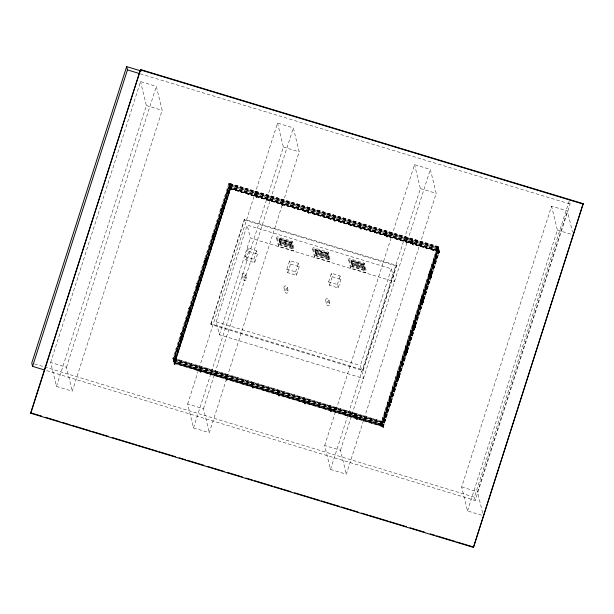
<?xml version="1.0" encoding="UTF-8"?>
<svg xmlns="http://www.w3.org/2000/svg" width="614" height="614" viewBox="0 0 614 614"><rect width="100%" height="100%" fill="white"/><g stroke="black" fill="none" stroke-linecap="round" stroke-linejoin="round"><path stroke-width="0.46" stroke-dasharray="3.07 2.3" d="M50.655 362.452L140.537 81.593L156.347 86.382L162.18 110.328L72.306 391.187L56.496 386.398L50.655 362.452L66.465 367.241L72.306 391.187M56.496 386.398L146.378 105.539L140.537 81.593M66.465 367.241L156.347 86.382M172.879 358.561L173.831 358.852L172.879 358.561L228.761 183.624L229.713 183.916L173.67 359.274M173.854 358.346L175.167 363.734L174.913 364.516L174.13 364.279L173.064 358.108L382.522 421.58L383.589 427.751L382.798 427.513L381.486 422.125L437.659 246.582L439.041 252.07L230.365 188.836M180.8 333.924L181.053 333.141L181.844 333.379L182.903 339.55L182.112 339.312L180.8 333.924L181.59 334.162L182.903 339.55M188.79 308.957L189.043 308.174L189.833 308.42L190.893 314.583L190.102 314.345L188.79 308.957L189.58 309.195L190.893 314.583M196.779 283.99L197.033 283.215L197.823 283.453L198.882 289.616L198.092 289.378L196.779 283.99L197.57 284.228L198.882 289.616M204.769 259.024L205.022 258.248L205.813 258.486L206.872 264.657L206.081 264.411L204.769 259.024L205.56 259.269L206.872 264.657M212.759 234.064L213.012 233.282L213.802 233.52L214.862 239.69L214.071 239.452L212.759 234.064L213.549 234.302L214.862 239.69M220.748 209.098L221.002 208.315L221.792 208.553L222.851 214.723L222.061 214.486L220.748 209.098L221.539 209.336L222.851 214.723M173.601 359.129L229.782 183.594L231.094 188.982L230.841 189.757L230.05 189.519L228.991 183.348L438.45 246.82L439.517 252.991L438.726 252.753L437.414 247.365M381.509 421.618L382.499 422.087L381.509 421.618L437.437 246.859L438.381 247.15L382.338 422.509L173.202 359.175L173.463 358.062L382.177 421.473M438.005 247.826L229.129 184.415L229.383 183.302L438.058 246.536L381.877 422.409L382.131 421.296M173.286 359.159L229.199 184.346L229.598 184.515M173.417 359.405L173.524 358.975L382.207 422.263L383.589 427.751M438.45 246.82L438.02 247.879L229.344 184.645L229.452 184.215L438.12 247.45L439.517 252.991M438.388 248.555L229.705 185.267L229.59 185.643L438.273 248.923L438.381 248.501M229.836 185.512L173.923 360.318L173.547 360.211L229.467 185.451M173.8 361.255L229.728 186.495L230.104 186.61L173.869 362.605L174.813 362.889L230.741 188.137L174.675 363.411M173.931 361.5L174.038 361.07L382.722 424.358L382.599 424.734L173.931 361.5L382.591 424.681L382.706 424.305M229.958 186.311L229.859 186.74L438.526 249.975L438.649 249.599L229.974 186.364M174.307 362.176L383.121 425.333L174.292 362.122L174.169 362.49L382.844 425.725L382.967 425.349M230.741 188.137L229.751 187.669L439.371 251.187L383.489 426.124L382.537 425.84L439.041 250.573L230.219 187.362L230.096 187.738L438.78 251.019L438.887 250.596M174.192 363.219L230.419 187.523L439.087 250.758L382.86 426.454L174.192 363.219L174.491 362.283M438.741 251.51L230.12 188.46L230.373 187.347M230.227 188.536L174.315 363.35L175.167 363.734M174.13 364.279L174.376 363.496L383.113 426.83L381.731 421.342M182.112 339.312L181.053 333.141M190.102 314.345L189.043 308.174M198.092 289.378L197.033 283.215M206.081 264.411L205.022 258.248M214.071 239.452L213.012 233.282M222.061 214.486L221.002 208.315M230.05 189.519L228.991 183.348M174.545 363.166L174.437 363.595L173.064 358.108M174.691 363.465L230.618 188.705M210.848 323.793L244.303 219.252L396.375 265.332L396.56 266.085L363.104 370.626L211.024 324.545L210.848 323.793L362.92 369.874L363.104 370.626M211.024 324.545L244.479 219.996L244.303 219.252M187.661 403.966L277.543 123.107L293.354 127.896L299.187 151.842L209.313 432.709L193.502 427.92L187.661 403.966L203.472 408.763L209.313 432.709M200.21 372.184L199.143 366.013L200.21 372.184L201.001 372.422L199.934 366.251L201.001 372.422M391.356 268.786L360.403 365.53L363.549 378.462L219.382 334.768L216.228 321.836L247.189 225.1L391.356 268.786L394.51 281.719L250.335 238.032L247.189 225.1M256.138 197.424L255.071 191.253L256.138 197.424L256.928 197.662L255.861 191.491L256.928 197.662M219.382 334.768L250.335 238.032M245.17 256.575L247.918 247.995L256.614 250.635L257.45 254.073L254.703 262.654L246.007 260.021L245.17 256.575L253.866 259.215L254.703 262.654M246.007 260.021L248.754 251.441L247.918 247.995M193.502 427.92L283.384 147.053L277.543 123.107M203.472 408.763L293.354 127.896M253.866 259.215L256.614 250.635M226.297 380.081L225.231 373.918L226.297 380.081L227.088 380.327L227.333 379.544L226.021 374.156L227.088 380.327M282.217 205.329L281.158 199.159L282.217 205.329L283.008 205.567L283.261 204.784L281.949 199.397L283.008 205.567M276.584 238.316L277.083 236.751L292.256 241.348L294.183 249.253L293.684 250.811L278.51 246.214L276.584 238.316L291.757 242.914L293.684 250.811M291.742 242.238L291.512 243.09L291.742 242.238L279.101 238.409L278.863 239.26L291.98 243.213L279.316 239.306L279.086 240.158L292.203 244.111L291.949 244.886L279.301 241.056L279.539 240.204L279.301 241.056M279.508 241.878L279.754 241.102L279.523 241.954L292.64 245.907L292.387 246.682L292.617 245.83L279.523 241.954M278.51 246.214L279.009 244.656L277.083 236.751M279.738 242.852L292.855 246.805L279.738 242.852L279.992 242.069M291.757 242.914L292.256 241.348M291.965 243.136L291.711 243.919M292.84 246.728L292.586 247.511M280.429 243.865L280.184 244.648L292.824 248.478L293.055 247.626L279.961 243.75L280.214 242.967M286.907 269.224L289.654 260.643L298.343 263.276L299.187 266.722L296.439 275.302L287.743 272.67L286.907 269.224L295.603 271.856L296.439 275.302M287.743 272.67L290.491 264.089L289.654 260.643M252.377 387.987L251.318 381.824L252.377 387.987L253.168 388.232L253.421 387.449L252.108 382.061L253.168 388.232M308.305 213.235L307.238 207.064L308.305 213.235L309.095 213.472L308.028 207.302L309.095 213.472M295.603 271.856L298.343 263.276M312.626 249.238L313.125 247.672L328.306 252.277L330.232 260.175L329.733 261.733L314.552 257.136L312.626 249.238L327.807 253.835L329.733 261.733M315.159 249.407L314.913 250.182L315.143 249.33L327.807 253.237L315.143 249.33M328.006 254.058L327.776 254.917L328.006 254.058L315.358 250.228L315.112 251.003L328.244 255.033L327.991 255.815L315.35 251.978L315.596 251.203M315.565 252.876L328.682 256.829L315.565 252.876L315.819 252.101M314.552 257.136L315.051 255.577L313.125 247.672M315.765 253.697L316.018 252.922L315.788 253.774L328.904 257.726L328.651 258.509L328.881 257.65L315.788 253.774M315.987 254.595L316.233 253.82L316.003 254.672L329.119 258.624L328.874 259.407L316.225 255.57L316.471 254.795M278.464 395.892L277.398 389.721L278.464 395.892L279.255 396.13L279.5 395.355L278.188 389.967L279.255 396.13M334.384 221.132L333.325 214.969L334.384 221.132L335.175 221.378L335.428 220.595L334.116 215.207L335.175 221.378M327.792 253.16L327.538 253.943M327.807 253.835L328.306 252.277M328.667 256.752L328.413 257.535M328.636 281.872L331.383 273.291L340.079 275.924L340.916 279.37L338.176 287.951L329.48 285.31L328.636 281.872L337.332 284.505L338.176 287.951M329.48 285.31L332.228 276.73L331.383 273.291M337.332 284.505L340.079 275.924M348.668 260.159L349.174 258.594L364.348 263.199L366.274 271.096L365.775 272.662L350.594 268.057L348.668 260.159L363.849 264.757L365.775 272.662M304.544 403.797L303.485 397.626L304.544 403.797L305.335 404.035L305.588 403.26L304.275 397.872L305.335 404.035M360.472 229.037L359.405 222.874L360.472 229.037L361.262 229.275L361.516 228.5L360.195 223.112L361.262 229.275M351.2 260.328L363.833 264.081L351.185 260.252L350.932 261.027L364.071 265.056L351.4 261.15L351.17 262.001L351.4 261.15M351.607 263.797L364.724 267.75L351.607 263.797L351.86 263.022M350.594 268.057L351.101 266.499L349.174 258.594M351.83 264.695L364.946 268.648L351.83 264.695L352.075 263.92M352.298 264.818L352.045 265.593L365.161 269.546L364.916 270.329L352.252 266.422L352.497 265.639L352.252 266.422M363.833 264.081L363.58 264.864M363.849 264.757L364.348 263.199M364.048 264.979L363.803 265.762M364.509 266.852L364.255 267.635L364.509 266.852L351.369 262.83L351.622 262.048L351.369 262.83L364.041 266.737L364.271 265.877L351.154 261.925M364.708 267.673L364.455 268.456M364.693 269.431L364.923 268.571M330.631 411.702L329.564 405.532L330.631 411.702L331.422 411.94L331.667 411.157L330.355 405.77L331.422 411.94M386.559 236.943L385.492 230.772L386.559 236.943L387.35 237.181L387.595 236.405L386.283 231.017L387.35 237.181M324.668 445.488L414.55 164.621L430.36 169.418L436.193 193.364L346.319 474.223L330.509 469.434L324.668 445.488L340.478 450.277L346.319 474.223M330.509 469.434L420.39 188.575L414.55 164.621M362.92 369.874L396.375 265.332M340.478 450.277L430.36 169.418M356.711 419.608L355.652 413.437L356.711 419.608L357.501 419.846L357.755 419.063L356.442 413.675L357.501 419.846M412.639 244.848L411.58 238.677L412.639 244.848L413.429 245.086L412.37 238.915L413.429 245.086M438.058 246.536L437.805 247.649M382.522 421.58L382.092 422.639L173.409 359.351M391.578 402.784L390.512 396.613L389.721 396.375L390.788 402.546L391.578 402.784L390.512 396.613M399.568 377.817L398.501 371.647L397.711 371.409L398.778 377.579L399.568 377.817L398.501 371.647M407.558 352.85L406.491 346.687L405.7 346.442L406.767 352.613L407.558 352.85L406.491 346.687M415.548 327.884L414.481 321.721L413.69 321.483L414.757 327.646L415.548 327.884L414.481 321.721M423.537 302.925L422.47 296.754L421.68 296.516L422.747 302.679L423.537 302.925L422.47 296.754M431.527 277.958L430.46 271.787L429.67 271.549L430.736 277.72L431.527 277.958L430.46 271.787M438.381 247.15L382.207 423.384L382.583 423.499L438.511 248.747L438.127 248.632L382.215 423.437L382.599 423.553L438.519 248.8L438.143 248.685M382.453 423.253L382.345 423.683L173.662 360.395L173.785 360.027L382.468 423.307M382.476 424.489L438.381 249.675L438.78 249.844L438.396 249.729M438.764 249.791L382.537 425.84M439.041 250.573L382.86 426.454M383.842 426.968L382.982 426.584L438.895 251.771L439.286 251.94L383.359 426.699M382.798 427.513L383.22 426.4M438.726 252.753L439.148 251.64L230.073 188.283M481.568 515.207L467.515 510.948L461.674 487.002L551.556 206.143L567.367 210.932L572.532 232.115M467.515 510.948L557.397 230.089L551.556 206.143M475.205 500.494L474.407 497.202L569.278 200.732L570.084 204.025L475.205 500.494L46.319 370.526M482.65 512.974L477.485 491.791L567.367 210.932M140.276 73.787L570.084 204.025M146.378 105.539L162.18 110.328M283.384 147.053L299.187 151.842M420.39 188.575L436.193 193.364M557.397 230.089L573.207 234.878M229.751 184.093L228.761 183.624M438.427 247.327L437.437 246.859M228.738 184.131L438.204 247.603M437.874 247.58L438.266 247.749M230.089 186.556L229.713 186.441L173.785 361.201L174.176 361.37M230.357 187.661L229.966 187.493L174.054 362.306L174.437 362.421M230.488 188.46L439.156 251.694M230.304 188.736L439.762 252.208M430.214 272.57L429.424 272.332L430.736 277.72M244.479 219.996L396.56 266.085M222.314 213.703L223.105 213.941M430.982 276.937L431.772 277.175M291.765 242.315L279.101 238.409M314.89 250.105L328.022 254.135M279.286 240.98L292.402 244.932L292.149 245.715M315.35 251.978L328.444 255.854L328.198 256.637M279.009 244.656L294.183 249.253M315.051 255.577L330.232 260.175M351.101 266.499L366.274 271.096M422.225 297.537L421.434 297.291L422.747 302.679M214.324 238.669L215.115 238.907M422.992 301.904L423.783 302.142M248.754 251.441L257.45 254.073M290.491 264.089L299.187 266.722M332.228 276.73L340.916 279.37M414.235 322.496L413.445 322.258L414.757 327.646M206.335 263.636L207.125 263.874M415.003 326.871L415.793 327.108M406.245 347.463L405.455 347.225L406.767 352.613M198.345 288.603L199.136 288.841M407.013 351.83L407.803 352.075M398.256 372.429L397.465 372.191L398.778 377.579M190.355 313.562L191.146 313.808M399.023 376.796L399.814 377.034M216.228 321.836L360.403 365.53M390.266 397.396L389.476 397.158L390.788 402.546M182.366 338.529L183.156 338.767M391.041 401.763L391.832 402.001M172.81 358.891L382.33 422.455M382.461 424.435L382.852 424.604M382.714 425.479L383.105 425.648M174.146 363.035L383.236 426.454M200.463 371.401L201.254 371.639M226.543 379.306L227.333 379.544M252.63 387.211L253.421 387.449M278.71 395.117L279.5 395.355M304.797 403.014L305.588 403.26M330.877 410.919L331.667 411.157M356.964 418.825L357.755 419.063M461.674 487.002L477.485 491.791M34.514 363.902L43.678 366.681M44.599 366.957L474.407 497.202M439.371 251.187L438.419 250.903M383.489 426.124L173.869 362.605M329.119 258.624L328.874 259.407M328.927 299.786A1.658 1.627 -13.7 0 1 326.809 301.712A1.658 1.627 -13.7 0 1 326.188 298.957A1.658 1.627 -13.7 0 1 328.927 299.786L329.91 303.83A1.658 1.627 -13.7 0 1 327.792 305.757A1.658 1.627 -13.7 0 1 327.17 303.001A1.658 1.627 -13.7 0 1 329.91 303.83M325.689 300.515L326.671 304.559M287.191 287.137A1.658 1.627 -13.7 0 1 285.073 289.064A1.658 1.627 -13.7 0 1 284.451 286.308A1.658 1.627 -13.7 0 1 287.191 287.137L288.173 291.182A1.658 1.627 -13.7 0 1 286.055 293.108A1.658 1.627 -13.7 0 1 285.441 290.353A1.658 1.627 -13.7 0 1 288.173 291.182M283.952 287.874L284.942 291.911M229.529 184.369L230.841 189.757M245.454 274.496A1.658 1.627 -13.7 0 1 243.336 276.423A1.658 1.627 -13.7 0 1 242.722 273.667A1.658 1.627 -13.7 0 1 245.454 274.496L246.444 278.533A1.658 1.627 -13.7 0 1 244.326 280.46A1.658 1.627 -13.7 0 1 243.704 277.705A1.658 1.627 -13.7 0 1 246.444 278.533M242.223 275.226L243.205 279.263M173.524 358.975L174.913 364.516"/><path stroke-width="0.92" d="M141.304 71.047L126.645 66.604L31.767 363.066L32.573 366.358L44.484 369.973M32.573 366.358L127.443 69.896L126.645 66.604M30.7 412.815L140.552 69.543L583.193 203.671L473.448 547.396L30.807 413.268L30.7 412.815L41.698 416.146M30.807 413.268L140.552 69.543M473.448 547.396L583.193 203.671M140.66 69.988L583.3 204.124M127.443 69.896L139.355 73.511M45.359 417.259L60.026 421.703M61.86 422.255L70.103 424.758M71.938 425.31L90.266 430.867M92.1 431.419L108.594 436.424M112.262 437.529L137.006 445.027M138.841 445.587L157.169 451.136M159.003 451.697L175.497 456.693M179.165 457.806L185.574 459.748M187.408 460.3L203.909 465.305M207.57 466.41L224.064 471.414M227.733 472.519L242.4 476.963M246.06 478.076L252.477 480.018M254.311 480.578L272.639 486.127M274.473 486.687L290.967 491.684M294.636 492.796L319.38 500.295M321.206 500.847L339.534 506.404M341.369 506.957L357.87 511.953M361.531 513.066L367.947 515.008M369.781 515.568L388.109 521.117M389.944 521.677L406.437 526.674M410.106 527.787L424.765 532.231M430.268 533.896L434.85 535.285M436.677 535.838L455.012 541.394M456.839 541.947L473.34 546.944"/></g></svg>
